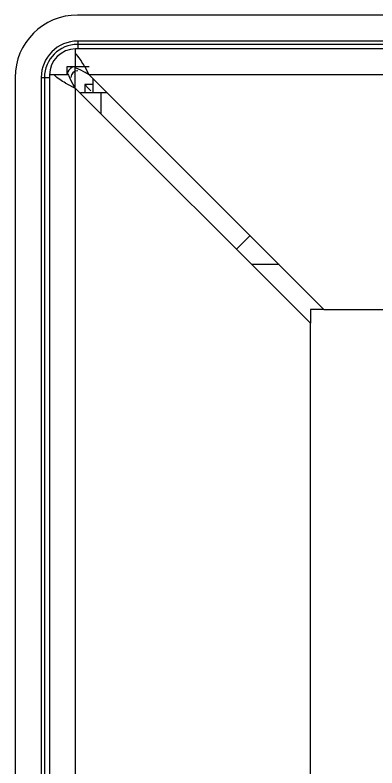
# Model space of a CAD drawing. Header units: inches. Extents: x 0 to 34, y 0 to 22.
# Drawn here: x 7.213 to 7.906, y 2.336 to 3.782 of the extents above; entities that cross this region are included whole.
import ezdxf

# ---------------------------------------------------------------- set-up
doc = ezdxf.new("R2010")
doc.units = ezdxf.units.IN
doc.header["$LTSCALE"] = 1.87
doc.header["$MEASUREMENT"] = 0
doc.layers.get('0').update_dxf_attribs({"linetype": 'CONTINUOUS'})

msp = doc.modelspace()

# ---------------------------------------------------------------- linework, layer by layer
at = {"color": 8}
for p, q in [((23.983, 3.7816), (7.3328, 3.7816)), ((7.3329, 3.7316), (7.3329, 3.7166)), ((23.9829, 3.7316), (7.3329, 3.7316)), ((7.3289, 3.6798), (7.3289, 3.7166)), ((23.9869, 3.7166), (7.3289, 3.7166)), ((23.9829, 3.7253), (7.3329, 3.7253)), ((7.347, 3.6713), (7.3376, 3.6762)), ((7.355, 3.6666), (7.3463, 3.6826)), ((7.355, 3.6666), (7.347, 3.6713)), ((7.2129, 3.6616), (7.2129, 0.4015)), ((7.2629, 3.6616), (7.2629, 0.4016)), ((7.2629, 3.6616), (7.2789, 3.6616)), ((7.2692, 3.6616), (7.2692, 0.4016)), ((7.2789, 3.6666), (7.2789, 0.3326)), ((7.3156, 3.6666), (7.2789, 3.6666)), ((7.3241, 3.6485), (7.3192, 3.6579)), ((7.355, 3.6666), (7.805, 3.2166)), ((23.9607, 3.6666), (7.355, 3.6666)), ((7.3619, 3.6597), (7.3619, 3.6326)), ((7.3289, 3.6404), (7.3129, 3.6491)), ((7.3289, 3.6404), (7.3241, 3.6485)), ((7.3464, 3.648), (7.3464, 3.6326)), ((7.3619, 3.648), (7.3464, 3.648)), ((7.3539, 3.6406), (7.3464, 3.648)), ((7.3289, 0.2986), (7.3289, 3.6404)), ((7.7789, 3.1904), (7.3289, 3.6404)), ((7.3381, 3.6326), (7.3779, 3.6326)), ((7.3558, 3.6386), (7.3539, 3.6406)), ((7.3584, 3.636), (7.3558, 3.6386)), ((7.3779, 3.5914), (7.3779, 3.6326)), ((7.3779, 3.6326), (7.389, 3.6326)), ((7.805, 3.2166), (23.5107, 3.2166)), ((7.7789, 1.3752), (7.7789, 3.1904))]:
    msp.add_line(p, q, dxfattribs=at)
at = {"color": 7}
for p, q in [((7.3129, 3.6666), (7.3129, 3.6826)), ((7.3129, 3.6826), (7.355, 3.6826)), ((7.3279, 3.6404), (7.3279, 3.6826)), ((7.719, 3.3026), (7.6667, 3.3026)), ((7.7789, 3.2166), (7.7789, 3.1904)), ((7.805, 3.2166), (7.7789, 3.2166))]:
    msp.add_line(p, q, dxfattribs=at)
at = {"color": 5}
msp.add_line((7.6374, 3.3319), (7.6635, 3.3581), dxfattribs=at)
at = {"color": 8}
for centre, radius, start, end in [((7.3329, 3.6616), 0.07, 90, 180), ((7.3329, 3.6616), 0.0637, 90, 180), ((7.3289, 3.6666), 0.05, 90, 180), ((7.0426, 3.5109), 0.3488, 29.4732, 30.0803), ((7.3289, 3.6666), 0.016, 90, 180), ((7.3329, 3.6616), 0.0132, 90, 180), ((7.485, 3.9537), 0.3499, 239.9203, 240.5359)]:
    msp.add_arc(centre, radius, start, end, dxfattribs=at)
msp.add_ellipse((7.333, 3.6615), major_axis=(0.085, -0.085), ratio=0.998783, start_param=2.356803, end_param=3.926382, dxfattribs=at)
for points, start_tangent, end_tangent in [([(7.3376, 3.6968), (7.3289, 3.7079)], (-0.55792, 0.829894), (-0.690627, 0.723212)), ([(7.3444, 3.6858), (7.3376, 3.6968)], (-0.501482, 0.865168), (-0.55792, 0.829894)), ([(7.3376, 3.6762), (7.3289, 3.6798)], (-0.903244, 0.429128), (-0.94818, 0.317733)), ([(7.2986, 3.6578), (7.2875, 3.6666)], (-0.829894, 0.55792), (-0.723212, 0.690627)), ([(7.3097, 3.651), (7.2986, 3.6578)], (-0.865168, 0.501482), (-0.829894, 0.55792)), ([(7.3192, 3.6579), (7.3156, 3.6666)], (-0.429128, 0.903244), (-0.317733, 0.94818))]:
    msp.add_spline(points, degree=3, dxfattribs=dict(at, start_tangent=start_tangent, end_tangent=end_tangent))

doc.saveas('drawing.dxf')
